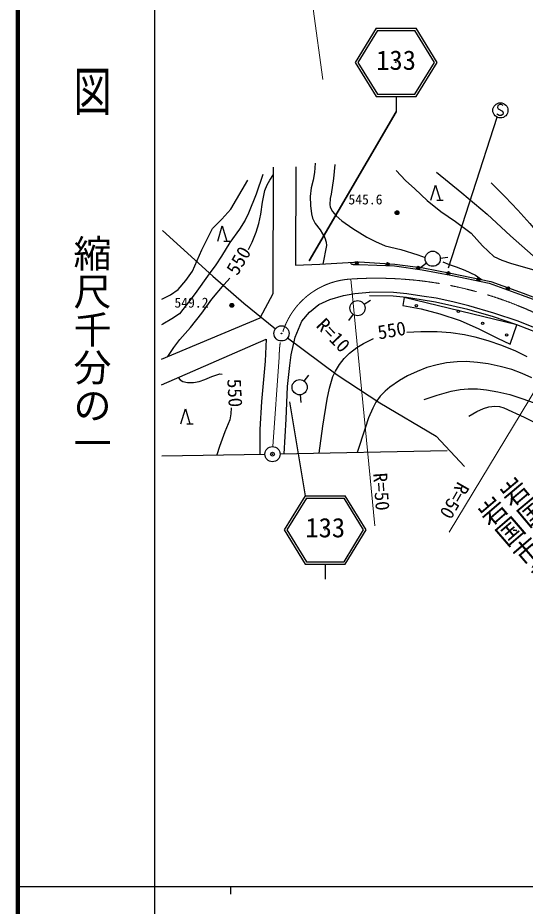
# Model space of a CAD drawing. Units: millimetres, scale not verified. Extents: x 40000 to 680000, y 20000 to 380000.
# Drawn here: x 40000 to 106846, y 202409 to 319594 of the extents above; entities that cross this region are included whole.
import ezdxf
from ezdxf.enums import TextEntityAlignment as Align

# ---------------------------------------------------------------- set-up
doc = ezdxf.new("R2010")
doc.units = ezdxf.units.MM
doc.header["$LTSCALE"] = 1000
doc.header["$PDMODE"] = 32
doc.header["$PDSIZE"] = 500
doc.linetypes.add('CHAIN', pattern=[18.5, 12, -1.5, 3.5, -1.5])
for name, color, linetype, lineweight in [('M-BGD', 7, 'Continuous', 25), ('M-BGD-EXST', 7, 'Continuous', 25), ('M-BMK', 2, 'CHAIN', 13), ('M-BMK-OTRS', 5, 'Continuous', 25), ('M-BMK-SRVR', 3, 'Continuous', 25), ('M-STR-HTXT', 7, 'Continuous', 13), ('M-STR-STRC', 7, 'Continuous', 25), ('M-TTL', 2, 'Continuous', 140), ('M-TTL-BAND', 7, 'Continuous', 25)]:
    doc.layers.add(name, color=color, linetype=linetype, lineweight=lineweight)
doc.layers.add('M-BMK-HTXT', color=7, linetype='Continuous')
doc.layers.add('M-OTRS', color=6, linetype='Continuous')
doc.styles.add('@ＭＳ ゴシック', font='')
doc.styles.add('ＭＳ ゴシック', font='')
doc.styles.get('@ＭＳ ゴシック').set_extended_font_data('@MS Gothic')
doc.styles.get('ＭＳ ゴシック').set_extended_font_data('MS Gothic')

msp = doc.modelspace()

# ---------------------------------------------------------------- linework, layer by layer
at = {"layer": 'M-BGD'}
for p, q in [((73655, 283227), (73705, 299877)), ((76643, 299926), (76593, 286949)), ((94422, 295536), (95022, 297537)), ((95022, 297537), (95622, 295536)), ((95222, 295536), (96022, 295536)), ((66335, 290142), (66935, 292142)), ((66935, 292142), (67535, 290141)), ((67135, 290141), (67935, 290141)), ((79776, 287096), (85016, 287389)), ((83861, 287271), (83861, 287301)), ((83871, 287221), (83861, 287271)), ((83901, 287161), (83871, 287221)), ((83931, 287121), (83901, 287161)), ((83971, 287091), (83931, 287121)), ((85016, 287389), (89668, 287095)), ((93856, 287218), (93051, 286625)), ((95657, 287904), (96652, 287998)), ((76593, 286949), (79776, 287096)), ((84031, 287061), (83971, 287091)), ((84081, 287051), (84031, 287061)), ((84161, 287051), (84081, 287051)), ((84161, 287051), (84661, 287051)), ((84661, 287051), (84980, 287051)), ((84980, 287051), (89607, 286859)), ((89607, 286859), (93277, 286348)), ((89668, 287095), (93390, 286605)), ((93277, 286348), (97042, 285646)), ((93390, 286605), (97013, 285919)), ((97013, 285919), (102302, 284792)), ((97042, 285646), (102116, 284592)), ((102302, 284792), (106562, 283274)), ((102116, 284592), (106456, 283028)), ((71941, 279996), (73655, 283227)), ((79649, 281794), (81111, 282455)), ((81111, 282455), (82903, 282973)), ((82903, 282973), (84412, 283209)), ((84412, 283209), (86354, 283401)), ((89464, 282869), (86349, 282901)), ((89493, 283369), (86354, 283401)), ((91219, 282677), (89464, 282869)), ((91273, 283174), (89493, 283369)), ((90916, 282710), (90723, 281653)), ((105761, 279111), (90916, 282710)), ((93141, 282388), (91219, 282677)), ((93215, 282883), (91273, 283174)), ((95124, 282591), (93215, 282883)), ((97293, 282106), (95124, 282591)), ((106456, 283028), (110605, 281464)), ((106562, 283274), (110799, 281658)), ((78423, 280757), (79649, 281794)), ((85612, 281824), (86465, 282347)), ((90723, 281653), (93118, 281200)), ((95032, 282100), (93141, 282388)), ((97183, 281618), (95032, 282100)), ((99302, 281136), (97183, 281618)), ((99429, 281620), (97293, 282106)), ((102697, 280649), (99429, 281620)), ((77432, 279578), (78423, 280757)), ((84173, 280491), (83586, 279681)), ((93118, 281200), (95610, 280553)), ((95610, 280553), (98263, 279679)), ((102548, 280172), (99302, 281136)), ((105761, 279111), (102548, 280172)), ((105933, 279581), (102697, 280649)), ((58914, 274561), (71941, 279996)), ((76536, 277456), (77432, 279578)), ((98263, 279679), (100723, 278578)), ((104865, 276539), (105761, 279111)), ((108464, 278017), (105761, 279111)), ((108652, 278480), (105933, 279581)), ((100723, 278578), (103215, 277348)), ((58944, 271184), (72716, 277220)), ((72716, 277220), (72574, 274296)), ((76017, 275145), (76536, 277456)), ((103215, 277348), (104865, 276539)), ((72574, 274296), (72102, 268967)), ((75828, 273730), (76017, 275145)), ((75545, 270947), (75828, 273730)), ((77735, 271658), (78340, 272454)), ((75356, 266655), (75545, 270947)), ((77199, 269864), (77268, 268866)), ((72102, 268967), (71866, 265288)), ((61486, 266020), (62087, 268020)), ((62087, 268020), (62686, 266020)), ((62286, 266020), (63086, 266020)), ((75073, 262072), (75356, 266655)), ((71866, 265288), (71866, 262017))]:
    msp.add_line(p, q, dxfattribs=at)
for points in [[(79162, 300396), (79078, 299197), (78892, 298170), (78661, 297165), (78512, 296035), (78540, 294835), (78684, 293724), (78828, 293177), (79168, 292466), (79815, 291603), (80434, 290579), (80641, 290010), (80684, 289572), (80164, 287117)], [(81759, 300225), (81589, 298404), (81270, 296343), (81147, 295769), (81101, 294959), (81171, 294594), (81439, 294062), (81923, 293491), (82668, 292826), (84155, 291791), (85997, 290651), (87120, 290064), (88407, 289512), (90449, 289015), (92705, 288345), (93657, 287982)], [(72282, 298928), (71388, 296344), (70403, 293813), (69942, 292915), (69197, 291728), (67953, 289943), (66829, 288147), (66106, 286998), (65231, 285826), (63373, 283239), (61282, 280549), (60310, 279874), (59104, 279185), (58913, 279101)], [(70399, 289011), (70886, 289995), (71403, 291299), (71746, 292452), (71997, 293690), (72227, 295272), (72561, 296794), (72843, 297545), (73194, 298192), (73702, 298903)], [(89829, 299429), (91085, 298139), (92292, 297042), (93948, 295510), (95709, 294036), (97681, 292724), (99734, 291203), (101236, 289524), (102721, 288094), (103765, 287625), (104897, 287230), (107805, 286403), (110968, 285377), (112696, 284653), (114341, 283846), (115518, 283208), (116548, 282536), (119507, 280086)], [(95172, 299209), (98510, 296526), (101847, 293711), (104901, 290843), (107889, 288199)], [(58986, 282480), (60106, 283052), (61120, 283745), (62130, 284949), (63002, 286177), (64251, 289003), (65632, 291796), (66897, 293042), (68083, 294355), (70299, 298194)], [(102366, 297821), (104214, 295991), (105872, 294205), (107447, 292481), (109009, 290602), (109542, 289783), (110160, 289032), (110662, 288704), (111296, 288432), (113907, 287744), (116393, 286973), (117516, 286544), (118754, 285955), (119484, 285532)], [(95974, 287408), (96806, 287040), (97759, 286736), (98888, 286312), (100299, 285641), (101066, 285081)], [(59765, 274916), (60535, 276085), (61368, 277153), (62756, 278758), (64239, 280645), (65583, 282462), (67179, 284435), (67928, 285266)], [(91245, 278136), (93088, 278224), (95256, 278210), (97053, 278067), (98835, 277811), (100208, 277520), (101943, 277035), (103709, 276417), (105557, 275648), (107048, 274930)], [(79697, 262165), (80178, 265725), (80764, 269282), (81063, 270750), (81510, 272287), (81834, 273004), (82360, 273857), (82992, 274643), (83702, 275345), (84648, 276086), (85525, 276635), (86849, 277270)], [(107738, 272117), (106461, 272689), (105077, 273188), (103533, 273617), (101966, 273944), (100579, 274138), (99068, 274236), (97867, 274210), (96473, 274069), (95237, 273829), (93890, 273446), (92613, 272960), (91346, 272360), (90265, 271741), (88999, 270869), (88382, 270359), (87759, 269698), (87181, 268877), (86755, 268100), (86208, 266808), (85759, 265483), (84708, 262266)], [(61114, 272136), (61379, 271825), (61731, 271598), (62340, 271487), (63142, 271472), (63884, 271602), (64642, 271868), (65564, 272289), (66612, 272631), (66942, 272577)], [(93533, 269263), (95239, 269836), (97113, 270348), (98296, 270558), (99347, 270648), (100548, 270636), (101746, 270523), (103255, 270259), (104810, 269883), (106416, 269396), (108020, 268785)], [(68108, 268153), (68068, 267373), (67926, 266584), (67260, 264998), (66561, 263032), (66209, 261934)], [(99429, 267027), (100453, 267652), (101364, 268076), (102036, 268270), (102839, 268354), (103440, 268308), (104025, 268161), (106708, 266923), (109536, 265502), (110917, 264692), (112312, 263752), (119673, 257818), (120685, 256557)]]:
    msp.add_lwpolyline(points, dxfattribs=at)
for centre, major_axis in [((89960, 293883), (0, 250)), ((89960, 293883), (0, 150)), ((89960, 293883), (0, 50)), ((94661, 287811), (0, 1000)), ((84661, 287251), (0, 200)), ((84661, 287251), (0, 120)), ((84661, 287251), (0, 40)), ((88710, 287096), (0, 200)), ((88710, 287096), (0, 120)), ((88710, 287096), (0, 40)), ((92743, 286624), (0, 200)), ((92743, 286624), (0, 120)), ((92743, 286624), (0, 40)), ((96732, 285907), (0, 200)), ((96732, 285907), (0, 120)), ((96732, 285907), (0, 40)), ((100697, 285091), (0, 200)), ((100697, 285091), (0, 120)), ((100697, 285091), (0, 40)), ((104586, 283915), (0, 200)), ((104586, 283915), (0, 120)), ((104586, 283915), (0, 40)), ((68197, 281666), (0, 250)), ((68197, 281666), (0, 150)), ((68197, 281666), (0, 50)), ((84760, 281301), (0, 1000)), ((92508, 281613), (0, 150)), ((98048, 280866), (0, 150)), ((101223, 279309), (0, 150)), ((104398, 277753), (0, 150)), ((77129, 270862), (0, 1000))]:
    msp.add_ellipse(centre, major_axis=major_axis, ratio=0.999996, dxfattribs=at)
at = {"layer": 'M-BGD-EXST'}
for p, q in [((103257, 308021), (103216, 307781)), ((103216, 307781), (103296, 307581)), ((103497, 308141), (103257, 308021)), ((103296, 307581), (103856, 307261)), ((103657, 308141), (103497, 308141)), ((103817, 308101), (103657, 308141)), ((103897, 308021), (103817, 308101)), ((103856, 307261), (103936, 307061)), ((103936, 307061), (103896, 306821)), ((103111, 306450), (96709, 286551)), ((103176, 306821), (103096, 306941)), ((103416, 306701), (103176, 306821)), ((103696, 306701), (103416, 306701)), ((103896, 306821), (103696, 306701))]:
    msp.add_line(p, q, dxfattribs=at)
msp.add_ellipse((103576, 307381), major_axis=(0, 1000), ratio=0.999996, dxfattribs=at)
at = {"layer": 'M-BMK'}
msp.add_line((74454, 274815), (73618, 263039), dxfattribs=at)
for centre, major_axis, start_param, end_param in [((84449, 275148), (-6791, -7341), 3.9461153, 5.492124), ((87220, 235242), (33954, 36706), 0.209407, 0.8135396)]:
    msp.add_ellipse(centre, major_axis=major_axis, ratio=0.999996, start_param=start_param, end_param=end_param, dxfattribs=at)
at = {"layer": 'M-BMK-OTRS'}
for p, q in [((59081, 291550), (65682, 285518)), ((65682, 285518), (69757, 281932)), ((69757, 281932), (73960, 278585)), ((75543, 277363), (82062, 272477)), ((82062, 272477), (87686, 268809)), ((87686, 268809), (95102, 264408)), ((95102, 264408), (98850, 260414)), ((74547, 262062), (96576, 262505)), ((58993, 261828), (72547, 262027))]:
    msp.add_line(p, q, dxfattribs=at)
at = {"layer": 'M-BMK-SRVR'}
for centre, major_axis in [((74742, 277962), (0, 1000)), ((74742, 277962), (0, 40)), ((73547, 262042), (0, 1000)), ((73547, 262042), (0, 40))]:
    msp.add_ellipse(centre, major_axis=major_axis, ratio=0.999996, dxfattribs=at)
at = {"layer": 'M-OTRS'}
msp.add_point((73547, 262042), dxfattribs=at)
at = {"layer": 'M-STR-HTXT'}
for p, q in [((80187, 311472), (78898, 320760)), ((87055, 252582), (83869, 285131)), ((96826, 251743), (112802, 278204))]:
    msp.add_line(p, q, dxfattribs=at)
at = {"layer": 'M-STR-STRC'}
for p, q in [((87208, 318205), (84444, 313705)), ((87376, 317905), (84796, 313705)), ((87208, 318205), (92481, 318204)), ((87376, 317905), (92313, 317904)), ((94892, 313704), (92313, 317904)), ((95244, 313704), (92481, 318204)), ((84444, 313705), (87208, 309204)), ((84796, 313705), (87376, 309504)), ((89692, 313780), (89844, 313704)), ((92312, 309504), (94892, 313704)), ((92480, 309204), (95244, 313704)), ((87376, 309504), (92312, 309504)), ((87208, 309204), (92480, 309204)), ((89844, 309204), (89844, 307204)), ((78384, 287552), (89844, 307204)), ((89844, 307204), (78384, 287552)), ((75798, 268927), (77872, 256543)), ((75798, 268927), (77872, 256543)), ((77872, 256543), (75108, 252043)), ((78040, 256243), (75460, 252043)), ((77872, 256543), (83145, 256543)), ((78040, 256243), (82977, 256243)), ((85556, 252043), (82977, 256243)), ((85908, 252042), (83145, 256543)), ((75108, 252043), (77872, 247543)), ((75460, 252043), (78040, 247843)), ((80356, 252119), (80508, 252043)), ((82976, 247843), (85556, 252043)), ((83144, 247543), (85908, 252042)), ((77872, 247543), (83144, 247543)), ((78040, 247843), (82976, 247843)), ((80508, 247543), (80508, 245543))]:
    msp.add_line(p, q, dxfattribs=at)
at = {"layer": 'M-TTL'}
msp.add_line((40000, 380000), (40000, 20000), dxfattribs=at)
at = {"layer": 'M-TTL-BAND'}
for p, q in [((58000, 370000), (58000, 20000)), ((40000, 205000), (579000, 205000)), ((68000, 205000), (68000, 204000))]:
    msp.add_line(p, q, dxfattribs=at)

# ---------------------------------------------------------------- texts
at = {"layer": 'M-BGD', "style": 'ＭＳ ゴシック'}
for s, height, rotation, p in [('545.6', 1320, 359.996, (83559, 294582)), ('550', 1833, 59.695, (69402, 285205)), ('549.2', 1320, 359.996, (60633, 280968)), ('550', 1833, 9.996, (87665, 276618)), ('550', 1833, 273.095, (67043, 271891))]:
    msp.add_text(s, height=height, rotation=rotation, dxfattribs=at).set_placement(p, align=Align.BOTTOM_LEFT)
at = {"layer": 'M-BMK-HTXT', "style": '@ＭＳ ゴシック'}
for s, rotation, p in [('岩国市周東町', 309.996, (104280, 258387)), ('岩国市美川町', 310.696, (101381, 255822))]:
    msp.add_text(s, height=2566, rotation=rotation, dxfattribs=at).set_placement(p, align=Align.MIDDLE_LEFT)
at = {"layer": 'M-STR-HTXT', "style": 'ＭＳ ゴシック'}
for s, rotation, p in [('R=10', 313.496, (78801, 278524)), ('R=50', 274.095, (86271, 259469)), ('R=50', 240.095, (97513, 258800))]:
    msp.add_text(s, height=1833, rotation=rotation, dxfattribs=at).set_placement(p, align=Align.BOTTOM_LEFT)
at = {"layer": 'M-STR-STRC', "style": 'ＭＳ ゴシック'}
for p in [(87219, 311954), (77883, 250293)]:
    msp.add_text('133', height=2566, rotation=359.996, dxfattribs=at).set_placement(p, align=Align.BOTTOM_LEFT)
at = {"layer": 'M-TTL-BAND', "style": '@ＭＳ ゴシック', "width": 1.4}
msp.add_text('平  面  図', height=3666, rotation=270, dxfattribs=at).set_placement((49777, 306475), align=Align.MIDDLE_RIGHT)
at = {"layer": 'M-TTL-BAND', "style": '@ＭＳ ゴシック'}
msp.add_text('縮尺千分の一', height=3666, rotation=270, dxfattribs=at).set_placement((49777, 261030), align=Align.MIDDLE_RIGHT)

doc.saveas('drawing.dxf')
